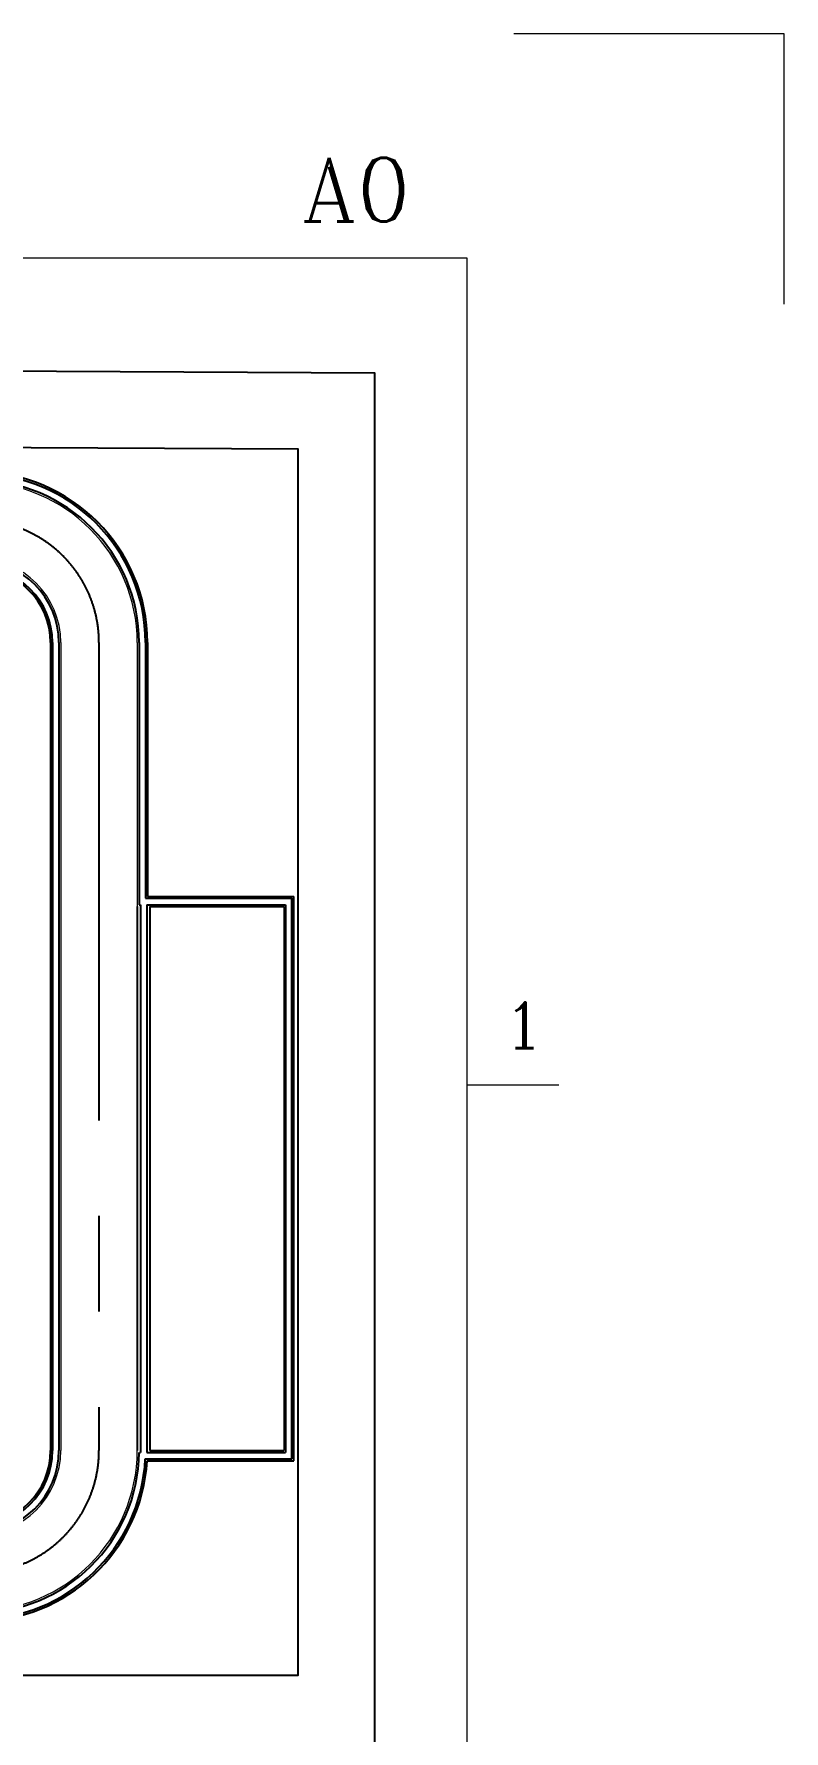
# Model space of a CAD drawing. Header units: millimetres. Extents: x -300 to 383236, y -195106 to -144646.
# Drawn here: x 379703 to 383236, y -152639 to -144646 of the extents above; entities that cross this region are included whole.
import ezdxf

# ---------------------------------------------------------------- set-up
doc = ezdxf.new("R2010")
doc.units = ezdxf.units.MM
doc.header["$LTSCALE"] = 60
doc.linetypes.add('CENTER', pattern=[2, 1.25, -0.25, 0.25, -0.25])
for name, color, linetype in [('1', 7, 'Continuous'), ('C_CEN', 1, 'CENTER'), ('SITE BOUNDARY-AP', 4, 'xxx'), ('나중에 삭제', 7, 'Continuous')]:
    doc.layers.add(name, color=color, linetype=linetype)
for name, color, linetype, lineweight in [('DITCH', 7, 'Continuous', 0), ('ROAD', 4, 'Continuous', 0), ('TAN-TIT', 30, 'Continuous', 0)]:
    doc.layers.add(name, color=color, linetype=linetype, lineweight=lineweight)
doc.styles.add('COM', font='COMPLEX', dxfattribs={"height": 5})
doc.styles.get("Standard").update_dxf_attribs({"font": 'romans.shx', "width": 0.75, "bigfont": 'whgtxt.shx'})
doc.linetypes.add('xxx', pattern='A,0.25,-0.022286,["xxx",Standard,S=0.1,R=0,X=0,Y=-0.035957],-0.221744', length=0.49403)

# ---------------------------------------------------------------- blocks, each defined once
blk = doc.blocks.new('BORDER')
at = {"layer": 'TAN-TIT', "linetype": 'Continuous'}
for p, q in [((237800, 168200), (233559, 168200)), ((237800, 163959), (237800, 168200))]:
    blk.add_line(p, q, dxfattribs=at)
at = {"layer": 'TAN-TIT'}
for p, q in [((232823, 164680), (4977, 164680)), ((232823, 3520), (232823, 164680)), ((232823, 151701), (234266, 151701))]:
    blk.add_line(p, q, dxfattribs=at)
at = {"layer": '나중에 삭제', "color": 30, "lineweight": 0}
for p, q in [((232823, 164680), (193237, 164680)), ((232823, 133841), (232823, 164680))]:
    blk.add_line(p, q, dxfattribs=at)
at = {"layer": 'TAN-TIT', "style": 'COM'}
for s, height, p in [('A0', 1000, (230228, 165257)), ('1', 721, (233400, 152278))]:
    blk.add_text(s, height=height, dxfattribs=at).set_placement(p)
blk = doc.blocks.new('KEY PLAN_NEW')
at = {"layer": 'C_CEN', "color": 253, "linetype": 'CENTER', "lineweight": -3, "ltscale": 10}
blk.add_line((-577.9, -603.5), (-577.9, -1871.9), dxfattribs=at)
for centre, start, end in [((-769.9, -603.5), 0, 90), ((-769.9, -1871.9), 270, 359.9999)]:
    blk.add_arc(centre, 192, start, end, dxfattribs=at)
at = {"layer": 'DITCH', "color": 253, "lineweight": -3}
for p, q in [((-653.9, -603.5), (-653.9, -1871.9)), ((-650.9, -603.5), (-650.9, -1871.9)), ((-640.9, -603.5), (-640.9, -1871.9)), ((-514.9, -603.5), (-514.9, -1014.9)), ((-504.9, -603.5), (-504.9, -1004.9)), ((-501.9, -603.5), (-501.9, -1001.9)), ((-504.9, -1004.9), (-274.9, -1004.9)), ((-501.9, -1001.9), (-271.9, -1001.9)), ((-274.9, -1884.9), (-274.9, -1004.9)), ((-271.9, -1887.9), (-271.9, -1001.9)), ((-514.9, -1014.9), (-512.9, -1014.9)), ((-512.9, -1014.9), (-512.9, -1874.9)), ((-512.9, -1014.9), (-512.9, -1874.9)), ((-502.9, -1014.9), (-502.9, -1874.9)), ((-502.9, -1014.9), (-502.9, -1874.9)), ((-502.9, -1014.9), (-284.9, -1014.9)), ((-284.9, -1014.9), (-284.9, -1874.9)), ((-512.5, -1875.3), (-514.5, -1875.3)), ((-505.2, -1884.9), (-274.9, -1884.9)), ((-502.9, -1874.9), (-284.9, -1874.9)), ((-502.3, -1887.9), (-271.9, -1887.9))]:
    blk.add_line(p, q, dxfattribs=at)
for centre, radius, start, end in [((-769.9, -603.5), 268, 0, 90), ((-769.9, -603.5), 265, 0, 90), ((-769.9, -603.5), 255, 0, 90), ((-769.9, -603.5), 129, 0, 90), ((-769.9, -603.5), 119, 0, 90), ((-769.9, -603.5), 116, 0, 90), ((-769.9, -1871.9), 129, 270, 0), ((-769.9, -1871.9), 116, 270, 0), ((-769.9, -1871.9), 119, 270, 0), ((-769.9, -1871.9), 255, 270, 359.3259), ((-769.9, -1871.9), 265, 270, 357.1881), ((-769.9, -1871.9), 268, 270, 356.5773)]:
    blk.add_arc(centre, radius, start, end, dxfattribs=at)
at = {"layer": 'ROAD', "color": 253}
for p, q in [((-637.9, -603.5), (-637.9, -1871.9)), ((-517.9, -603.5), (-517.9, -1017.9)), ((-287.9, -1017.9), (-287.9, -1871.9))]:
    blk.add_line(p, q, dxfattribs=at)
at = {"layer": 'ROAD', "color": 253, "lineweight": -3}
for p, q in [((-517.9, -1017.9), (-517.9, -1871.9)), ((-497.9, -1017.9), (-497.9, -1871.9)), ((-497.9, -1017.9), (-287.9, -1017.9)), ((-497.9, -1871.9), (-287.9, -1871.9))]:
    blk.add_line(p, q, dxfattribs=at)
at = {"layer": 'ROAD', "color": 253}
for centre, radius, start, end in [((-769.9, -603.5), 252, 0, 90), ((-769.9, -603.5), 132, 0, 90), ((-769.9, -1871.9), 132, 270, 0), ((-769.9, -1871.9), 252, 270, 0)]:
    blk.add_arc(centre, radius, start, end, dxfattribs=at)
at = {"layer": 'SITE BOUNDARY-AP', "color": 253, "linetype": 'Continuous', "ltscale": 10000, "flags": 128}
for points in [[(-1643.9, -2144.6), (-1643.9, -2344.4), (-145, -2344.4), (-145, -180.4), (-1644.1, -172.6), (-1643.9, -307.5)], [(-1523.2, -2224.4), (-265, -2224.4), (-265, -299.7), (-1523.9, -293.3), (-1523.8, -307.5)]]:
    blk.add_lwpolyline(points, dxfattribs=at)
at = {"layer": 'TAN-TIT'}
blk.add_lwpolyline([(-3958.6, -3083.9), (0, -3083.9), (0, 0), (-3958.6, 0)], close=True, dxfattribs=at)

msp = doc.modelspace()

# ---------------------------------------------------------------- block references
at = {"xscale": 3, "yscale": 3, "zscale": 3}
msp.add_blockref('KEY PLAN_NEW', (381742.7, -145702.1), dxfattribs=at)
at = {"layer": '1', "xscale": 0.3, "yscale": 0.3, "zscale": 0.3}
msp.add_blockref('BORDER', (311895.7, -195106.1), dxfattribs=at)

doc.saveas('drawing.dxf')
